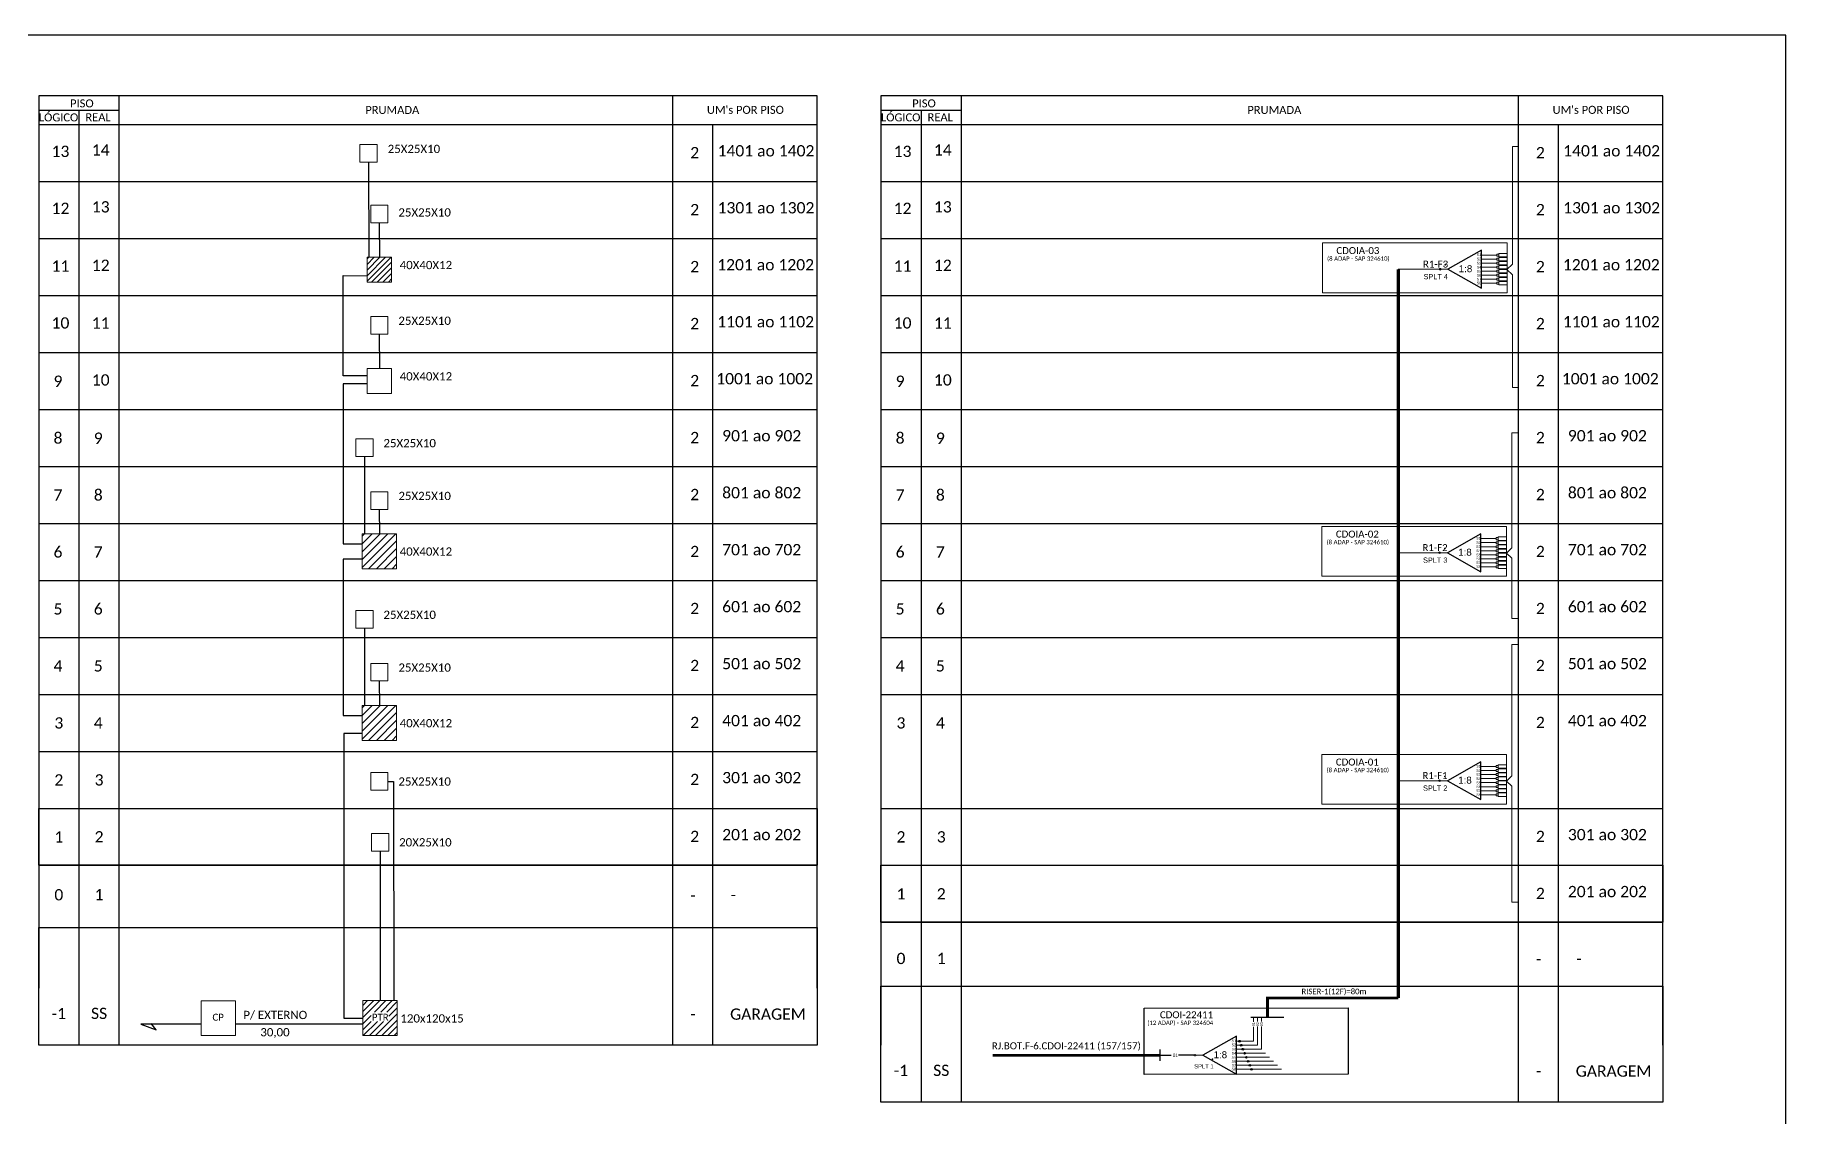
# Model space of a CAD drawing. Header units: metres. Extents: x -1286 to -445, y -500 to 94.
# Drawn here: x -948 to -445, y -217 to 94 of the extents above; entities that cross this region are included whole.
import ezdxf
from ezdxf.enums import TextEntityAlignment as Align

# ---------------------------------------------------------------- set-up
doc = ezdxf.new("R2010")
doc.units = ezdxf.units.M
doc.styles.add('ARIAL', font='arial.ttf')
doc.styles.add('WMF-Calibri0', font='CALIBRI.TTF')
doc.linetypes.add('RESERVA', pattern='A,0.5,-0.15,["RESERVA",Standard,S=0.18,R=0,X=0,Y=-0.1],-1.3', length=1.95)

# ---------------------------------------------------------------- blocks, each defined once
blk = doc.blocks.new('SPLITTER_')
blk.add_point((0, 0))
at = {"style": 'ARIAL', "flags": 4}
blk.add_attdef('SPLT', (0, -3.26), '', height=1.5, dxfattribs=at)
blk = doc.blocks.new('SPLT_1-8_DIV_DIR')
h = blk.add_hatch(color=3)
h.dxf.hatch_style = 1
edge = h.paths.add_edge_path()
edge.add_arc((12.77, 4.04), 0.242, 0, 360)
h = blk.add_hatch(color=3)
h.dxf.hatch_style = 1
edge = h.paths.add_edge_path()
edge.add_arc((13.27, 2.88), 0.242, 0, 360)
h = blk.add_hatch(color=3)
h.dxf.hatch_style = 1
edge = h.paths.add_edge_path()
edge.add_arc((13.77, 1.73), 0.242, 0, 360)
h = blk.add_hatch(color=3)
h.dxf.hatch_style = 1
edge = h.paths.add_edge_path()
edge.add_arc((14.27, 0.58), 0.242, 0, 360)
h = blk.add_hatch(color=3)
h.dxf.hatch_style = 1
edge = h.paths.add_edge_path()
edge.add_arc((14.77, -0.58), 0.242, 0, 360)
h = blk.add_hatch(color=3)
h.dxf.hatch_style = 1
edge = h.paths.add_edge_path()
edge.add_arc((15.27, -1.73), 0.242, 0, 360)
h = blk.add_hatch(color=3)
h.dxf.hatch_style = 1
edge = h.paths.add_edge_path()
edge.add_arc((15.77, -2.88), 0.242, 0, 360)
h = blk.add_hatch(color=3)
h.dxf.hatch_style = 1
edge = h.paths.add_edge_path()
edge.add_arc((16.27, -4.04), 0.242, 0, 360)
at = {"color": 1}
blk.add_lwpolyline([(11.89, 5.45), (2.22, 0), (11.89, -5.45), (11.89, 5.45)], dxfattribs=at)
at = {"color": 1, "lineweight": 0}
blk.add_lwpolyline([(2.22, 0), (0, 0)], dxfattribs=at)
at = {"color": 7, "lineweight": 0}
for points in [[(12.77, 4.04), (11.89, 4.04)], [(11.89, 2.88), (13.27, 2.88)], [(11.89, 1.73), (13.77, 1.73)], [(11.89, 0.58), (14.27, 0.58)], [(11.89, -0.58), (14.77, -0.58)], [(11.89, -1.73), (15.27, -1.73)], [(11.89, -2.88), (15.77, -2.88)], [(11.89, -4.04), (16.27, -4.04)]]:
    blk.add_lwpolyline(points, dxfattribs=at)
at = {"color": 3}
for centre in [(12.77, 4.04), (13.27, 2.88), (13.77, 1.73), (14.27, 0.58), (14.77, -0.58), (15.27, -1.73), (15.77, -2.88), (16.27, -4.04)]:
    blk.add_circle(centre, 0.242, dxfattribs=at)
at = {"color": 1, "style": 'ARIAL'}
for s, height, p in [('1:8', 2, (5.35, -0.85)), ('S1', 0.75, (10.52, 3.77)), ('S2', 0.75, (10.52, 2.58)), ('S3', 0.75, (10.52, 1.37)), ('S4', 0.75, (10.52, 0.19)), ('S5', 0.75, (10.52, -1.02)), ('S6', 0.75, (10.52, -2.14)), ('S7', 0.75, (10.52, -3.24)), ('S8', 0.75, (10.52, -4.36))]:
    blk.add_text(s, height=height, dxfattribs=at).set_placement(p)
blk = doc.blocks.new('SPLT_1-8_SC-APC')
at = {"color": 1}
blk.add_lwpolyline([(-7.37, -2.1), (-17.04, -7.55), (-7.37, -13), (-7.37, -2.1)], dxfattribs=at)
at = {"color": 3, "lineweight": 0}
for points in [[(-2.99, -3.51), (-7.37, -3.51)], [(-7.37, -4.66), (-2.99, -4.66)], [(-2.41, -3.02), (-2.41, -4)], [(-2.41, -3.02), (0, -3.02)], [(-2.41, -4), (0, -4)], [(-2.41, -4.17), (-2.41, -5.16)], [(-2.41, -4.17), (0, -4.17)], [(-7.37, -5.82), (-2.99, -5.82)], [(-7.37, -6.97), (-2.99, -6.97)], [(-7.37, -8.12), (-2.99, -8.12)], [(-7.37, -9.28), (-2.99, -9.28)], [(-2.41, -5.16), (0, -5.16)], [(-2.41, -5.32), (-2.41, -6.31)], [(-2.41, -5.32), (0, -5.32)], [(-2.41, -6.31), (0, -6.31)], [(-2.41, -6.48), (-2.41, -7.46)], [(-2.41, -6.48), (0, -6.48)], [(-2.41, -7.46), (0, -7.46)], [(-2.41, -7.63), (-2.41, -8.62)], [(-2.41, -7.63), (0, -7.63)], [(-2.41, -8.62), (0, -8.62)], [(-2.41, -8.78), (-2.41, -9.77)], [(-2.41, -8.78), (0, -8.78)], [(-2.41, -9.77), (0, -9.77)], [(-2.41, -9.94), (-2.41, -10.92)], [(-2.41, -9.94), (0, -9.94)], [(-7.37, -10.43), (-2.99, -10.43)], [(-7.37, -11.58), (-2.99, -11.58)], [(-2.41, -10.92), (0, -10.92)], [(-2.41, -11.09), (-2.41, -12.08)], [(-2.41, -11.09), (0, -11.09)], [(-2.41, -12.08), (0, -12.08)]]:
    blk.add_lwpolyline(points, dxfattribs=at)
for points in [[(-2.99, -3.22), (-2.41, -3.22), (-2.41, -3.8), (-2.99, -3.8)], [(-2.99, -4.38), (-2.41, -4.38), (-2.41, -4.95), (-2.99, -4.95)], [(-2.99, -5.53), (-2.41, -5.53), (-2.41, -6.1), (-2.99, -6.1)], [(-2.99, -6.68), (-2.41, -6.68), (-2.41, -7.26), (-2.99, -7.26)], [(-2.99, -7.84), (-2.41, -7.84), (-2.41, -8.41), (-2.99, -8.41)], [(-2.99, -8.99), (-2.41, -8.99), (-2.41, -9.56), (-2.99, -9.56)], [(-2.99, -10.14), (-2.41, -10.14), (-2.41, -10.72), (-2.99, -10.72)], [(-2.99, -11.3), (-2.41, -11.3), (-2.41, -11.87), (-2.99, -11.87)]]:
    blk.add_lwpolyline(points, close=True, dxfattribs=at)
at = {"color": 1, "lineweight": 0}
blk.add_lwpolyline([(-17.04, -7.55), (-19.26, -7.55)], dxfattribs=at)
at = {"color": 1, "style": 'ARIAL'}
for s, height, p in [('S1', 0.75, (-8.74, -3.78)), ('S2', 0.75, (-8.74, -4.97)), ('1:8', 2, (-13.91, -8.4)), ('S3', 0.75, (-8.74, -6.18)), ('S4', 0.75, (-8.74, -7.36)), ('S5', 0.75, (-8.74, -8.57)), ('S6', 0.75, (-8.74, -9.69)), ('S7', 0.75, (-8.74, -10.78)), ('S8', 0.75, (-8.74, -11.9))]:
    blk.add_text(s, height=height, dxfattribs=at).set_placement(p)
blk = doc.blocks.new('SPLITTER FUTURO')
blk.add_point((0, 0))
at = {"style": 'ARIAL', "text_generation_flag": 6, "flags": 4}
for tag, p, height in [('SPLT', (-6.22, -4.1), 1.5), ('INSTAL.', (-6.25, -6.09), 1.25)]:
    blk.add_attdef(tag, p, '', height=height, rotation=180, dxfattribs=at)

msp = doc.modelspace()

# ---------------------------------------------------------------- hatches: boundary and pattern name
at = {"lineweight": 0}
h = msp.add_hatch(color=3, dxfattribs=at)
h.dxf.hatch_style = 1
edge = h.paths.add_edge_path()
edge.add_arc((-544.48, 26.91), 0.242, 0, 360)
h = msp.add_hatch(color=3, dxfattribs=at)
h.dxf.hatch_style = 1
edge = h.paths.add_edge_path()
edge.add_arc((-544.64, -54.54), 0.242, 0, 360)
h = msp.add_hatch(color=3, dxfattribs=at)
h.dxf.hatch_style = 1
edge = h.paths.add_edge_path()
edge.add_arc((-544.64, -120.03), 0.242, 0, 360)
h = msp.add_hatch()
h.set_pattern_fill('ANSI31', color=1, scale=10, style=0)
h.set_pattern_definition([(45, (-1467.6277, -578.8553), (-0.8838835, 0.8838835), [])])
h.paths.add_polyline_path([(-854.15, -193.28), (-844.25, -193.28), (-844.25, -183.23), (-854.15, -183.23)])
h.paths.add_polyline_path([(-851.73, -189.24), (-846.68, -189.24), (-846.68, -186.51), (-851.73, -186.51)], flags=16)
h = msp.add_hatch(color=3)
h.dxf.hatch_style = 1
edge = h.paths.add_edge_path()
edge.add_arc((-614.95, -198.92), 0.205, 0, 360)

# ---------------------------------------------------------------- linework, layer by layer
for p, q in [((-947.32, 68.48), (-947.32, -179.65)), ((-723.55, -179.65), (-723.55, 68.48)), ((-705.25, 68.48), (-705.25, -196.02)), ((-480.46, -196.02), (-480.46, 68.48))]:
    msp.add_line(p, q)
at = {"color": 1, "linetype": 'Continuous'}
for p, q in [((-852.95, 29.88), (-852.47, 30.36)), ((-852.95, 28.27), (-850.86, 30.36)), ((-852.95, 26.67), (-849.26, 30.36)), ((-852.95, 25.06), (-847.65, 30.36)), ((-852.95, 23.46), (-846.05, 30.36)), ((-851.62, 23.18), (-845.87, 28.93)), ((-850.02, 23.18), (-845.87, 27.33)), ((-848.41, 23.18), (-845.87, 25.72)), ((-846.81, 23.18), (-845.87, 24.12)), ((-854.36, -49.78), (-853.69, -49.11)), ((-854.36, -52.02), (-851.44, -49.11)), ((-854.36, -54.27), (-849.2, -49.11)), ((-854.36, -56.51), (-846.95, -49.11)), ((-854.36, -58.76), (-844.71, -49.11)), ((-852.51, -59.15), (-844.46, -51.1)), ((-850.26, -59.15), (-844.46, -53.34)), ((-848.02, -59.15), (-844.46, -55.59)), ((-845.77, -59.15), (-844.46, -57.83)), ((-854.36, -99.09), (-853.69, -98.42)), ((-854.36, -101.33), (-851.44, -98.42)), ((-854.36, -103.58), (-849.2, -98.42)), ((-854.36, -105.82), (-846.95, -98.42)), ((-854.36, -108.07), (-844.71, -98.42)), ((-852.51, -108.46), (-844.46, -100.41)), ((-850.26, -108.46), (-844.46, -102.65)), ((-848.02, -108.46), (-844.46, -104.9)), ((-845.77, -108.46), (-844.46, -107.14))]:
    msp.add_line(p, q, dxfattribs=at)
at = {"color": 5, "lineweight": 0}
for p, q in [((-544.48, 26.91), (-556.5, 26.91)), ((-544.64, -54.54), (-556.66, -54.54)), ((-544.64, -120.03), (-556.66, -120.03))]:
    msp.add_line(p, q, dxfattribs=at)
at = {"color": 8, "linetype": 'RESERVA', "lineweight": 0}
for p, q in [((-600.44, -198.34), (-594.7, -198.34)), ((-599.94, -199.5), (-593.55, -199.5)), ((-599.44, -200.65), (-592.39, -200.65)), ((-598.94, -201.8), (-591.23, -201.8)), ((-598.44, -202.96), (-590.08, -202.96))]:
    msp.add_line(p, q, dxfattribs=at)
msp.add_lwpolyline([(-1286.07, -499.81), (-445.07, -499.81), (-445.07, 94.19), (-1286.07, 94.19)], close=True)
at = {"color": 0}
for points in [[(-723.55, 76.71), (-947.32, 76.71)], [(-480.46, 76.71), (-705.25, 76.71)], [(-947.32, 72.6), (-924.18, 72.6)], [(-705.25, 72.6), (-682.11, 72.6)], [(-947.32, 68.48), (-723.55, 68.48)], [(-705.25, 68.48), (-480.46, 68.48)]]:
    msp.add_lwpolyline(points, dxfattribs=at)
for points in [[(-947.32, 76.71), (-947.32, 68.48)], [(-924.18, 68.48), (-924.18, 76.71)], [(-765.14, 76.71), (-765.14, 68.48)], [(-723.55, 68.48), (-723.55, 76.71)], [(-705.25, 76.71), (-705.25, 68.48)], [(-682.11, 68.48), (-682.11, 76.71)], [(-522.05, 76.71), (-522.05, 68.48)], [(-480.46, 68.48), (-480.46, 76.71)], [(-935.75, 72.6), (-935.75, 68.48)], [(-693.68, 72.6), (-693.68, 68.48)], [(-947.32, 68.48), (-723.55, 68.48)], [(-947.32, 68.48), (-723.55, 68.48)], [(-935.75, 68.48), (-935.75, -196.02)], [(-924.18, -196.02), (-924.18, 68.48)], [(-765.14, 68.48), (-765.14, -196.02)], [(-753.56, -196.02), (-753.56, 68.48)], [(-705.25, 68.48), (-480.46, 68.48)], [(-705.25, 68.48), (-480.46, 68.48)], [(-693.68, 68.48), (-693.68, -212.4)], [(-682.11, -212.4), (-682.11, 68.48)], [(-522.05, 68.48), (-522.05, -212.4)], [(-510.48, -212.4), (-510.48, 68.48)], [(-947.32, 52.11), (-723.55, 52.11)], [(-705.25, 52.11), (-480.46, 52.11)], [(-947.32, 35.74), (-723.55, 35.74)], [(-705.25, 35.74), (-480.46, 35.74)], [(-947.32, 19.37), (-723.55, 19.37)], [(-705.25, 19.37), (-480.46, 19.37)], [(-947.32, 3), (-723.55, 3)], [(-705.25, 3), (-480.46, 3)], [(-947.32, -13.38), (-723.55, -13.38)], [(-705.25, -13.38), (-480.46, -13.38)], [(-947.32, -29.75), (-723.55, -29.75)], [(-705.25, -29.75), (-480.46, -29.75)], [(-947.32, -46.12), (-723.55, -46.12)], [(-705.25, -46.12), (-480.46, -46.12)], [(-947.32, -62.49), (-723.55, -62.49)], [(-705.25, -62.49), (-480.46, -62.49)], [(-947.32, -78.86), (-723.55, -78.86)], [(-705.25, -78.86), (-480.46, -78.86)], [(-947.32, -95.23), (-723.55, -95.23)], [(-705.25, -95.23), (-480.46, -95.23)], [(-947.32, -111.61), (-723.55, -111.61)], [(-947.32, -127.98), (-723.55, -127.98)], [(-705.25, -127.98), (-480.46, -127.98)], [(-947.32, -144.35), (-723.55, -144.35)], [(-705.25, -144.35), (-480.46, -144.35)], [(-705.25, -160.72), (-480.46, -160.72)]]:
    msp.add_lwpolyline(points)
at = {"lineweight": 0}
for points in [[(-850.01, 62.7), (-854.97, 62.7), (-854.97, 57.63), (-850.01, 57.63)], [(-846.93, 45.32), (-851.9, 45.32), (-851.9, 40.25), (-846.93, 40.25)], [(-846.93, 13.33), (-851.9, 13.33), (-851.9, 8.26), (-846.93, 8.26)], [(-851.23, -21.84), (-856.19, -21.84), (-856.19, -26.91), (-851.23, -26.91)], [(-846.93, -37.01), (-851.9, -37.01), (-851.9, -42.08), (-846.93, -42.08)], [(-851.23, -71.15), (-856.19, -71.15), (-856.19, -76.22), (-851.23, -76.22)], [(-846.93, -86.32), (-851.9, -86.32), (-851.9, -91.39), (-846.93, -91.39)], [(-846.93, -117.71), (-851.9, -117.71), (-851.9, -122.78), (-846.93, -122.78)], [(-846.72, -135.18), (-851.68, -135.18), (-851.68, -140.25), (-846.72, -140.25)]]:
    msp.add_lwpolyline(points, close=True, dxfattribs=at)
at = {"color": 3, "lineweight": 0}
for points in [[(-522.05, -7.04), (-523.7, -7.04), (-523.7, 25.3), (-525.27, 26.81), (-523.7, 28.32), (-523.7, 62.16), (-522.05, 62.16)], [(-522.21, -73.45), (-523.86, -73.45), (-523.86, -56.15), (-525.43, -54.64), (-523.86, -53.14), (-523.86, -20.06), (-522.21, -20.06)], [(-522.21, -154.93), (-523.86, -154.93), (-523.86, -121.64), (-525.43, -120.13), (-523.86, -118.62), (-523.86, -80.88), (-522.21, -80.88)]]:
    msp.add_lwpolyline(points, dxfattribs=at)
at = {"color": 3}
for points in [[(-852.49, 57.63), (-852.47, 30.36)], [(-849.42, 40.25), (-849.41, 30.36)], [(-852.95, -3.69), (-859.84, -3.69), (-859.84, 25.14), (-852.95, 25.06)], [(-849.42, 8.26), (-849.41, -1.63)], [(-852.95, -6.06), (-859.82, -6.06), (-859.82, -52.01), (-854.36, -52.02)], [(-853.71, -26.91), (-853.69, -49.11)], [(-849.42, -42.08), (-849.41, -49.11)], [(-854.57, -56.4), (-859.82, -56.4), (-859.82, -101.32), (-854.36, -101.33)], [(-853.71, -76.22), (-853.69, -98.42)], [(-849.42, -91.39), (-849.41, -98.42)], [(-854.36, -106.49), (-859.61, -106.49), (-859.61, -188.24), (-854.15, -188.26)], [(-846.93, -120.25), (-845.36, -120.25), (-845.26, -183.23)], [(-849.2, -140.25), (-849.2, -183.23)], [(-624.93, -198.92), (-621.84, -198.92)], [(-614.95, -198.92), (-619.69, -198.92)]]:
    msp.add_lwpolyline(points, dxfattribs=at)
at = {"color": 1, "lineweight": 0}
for points in [[(-845.87, 30.36), (-852.95, 30.36), (-852.95, 23.18), (-845.87, 23.18)], [(-578.34, 34.46), (-525.22, 34.46), (-525.22, 20.14), (-578.34, 20.14)], [(-844.46, -49.11), (-854.36, -49.11), (-854.36, -59.15), (-844.46, -59.15)], [(-578.5, -46.99), (-525.37, -46.99), (-525.37, -61.31), (-578.5, -61.31)], [(-844.46, -98.42), (-854.36, -98.42), (-854.36, -108.46), (-844.46, -108.46)], [(-578.5, -112.48), (-525.37, -112.48), (-525.37, -126.8), (-578.5, -126.8)], [(-890.75, -183.25), (-900.65, -183.25), (-900.65, -193.29), (-890.75, -193.29)], [(-844.25, -183.23), (-854.15, -183.23), (-854.15, -193.28), (-844.25, -193.28)]]:
    msp.add_lwpolyline(points, close=True, dxfattribs=at)
at = {"color": 5, "const_width": 1}
msp.add_lwpolyline([(-556.5, 26.91), (-556.5, -182.5)], dxfattribs=at)
at = {"color": 7, "lineweight": 0}
msp.add_lwpolyline([(-845.87, -1.63), (-852.95, -1.63), (-852.95, -8.81), (-845.87, -8.81)], close=True, dxfattribs=at)
at = {"color": 7}
for points in [[(-947.32, -127.98), (-723.55, -127.98), (-723.55, -144.35), (-947.32, -144.35)], [(-705.25, -144.35), (-480.46, -144.35), (-480.46, -160.72), (-705.25, -160.72)], [(-947.32, -162.23), (-723.55, -162.23), (-723.55, -196.02), (-947.32, -196.02)], [(-705.25, -179.06), (-480.46, -179.06), (-480.46, -212.4), (-705.25, -212.4)]]:
    msp.add_lwpolyline(points, close=True, dxfattribs=at)
at = {"color": 1}
msp.add_lwpolyline([(-629.56, -185.38), (-570.89, -185.25), (-570.89, -204.35), (-629.56, -204.48)], close=True, dxfattribs=at)
at = {"color": 5}
msp.add_lwpolyline([(-594.11, -187.97, 0.8, 0.8, 0), (-594.11, -182.5, 0.8, 0.8, 0), (-556.5, -182.5, 0.8, 0.8, 0)], format="xyseb", dxfattribs=at)
at = {"color": 1}
for points in [[(-918.01, -190.02), (-913.59, -191.61)], [(-900.65, -190.02), (-918.01, -190.02)], [(-913.59, -191.61), (-915, -189.78)], [(-854.15, -190.02), (-890.75, -190.02)], [(-624.93, -200.55), (-624.93, -197.29)]]:
    msp.add_lwpolyline(points, dxfattribs=at)
at = {"color": 5, "lineweight": 0}
for points in [[(-598.17, -190.72), (-598.17, -194.88), (-601.94, -194.88)], [(-601.44, -196.04), (-597.02, -196.04), (-597.02, -190.68)], [(-600.94, -197.19), (-595.86, -197.19), (-595.86, -190.68)], [(-598.17, -187.97), (-598.17, -189.29)], [(-597.02, -187.97), (-597.02, -189.25)], [(-595.86, -187.97), (-595.86, -189.26)]]:
    msp.add_lwpolyline(points, dxfattribs=at)
at = {"color": 5}
msp.add_lwpolyline([(-598.87, -187.97), (-589.38, -187.97)], dxfattribs=at)
at = {"color": 1, "const_width": 0.8}
msp.add_lwpolyline([(-673.08, -198.92), (-624.93, -198.92)], dxfattribs=at)
at = {"color": 3, "lineweight": 0}
for centre in [(-544.48, 26.91), (-544.64, -54.54), (-544.64, -120.03)]:
    msp.add_circle(centre, 0.242, dxfattribs=at)
at = {"color": 3}
msp.add_circle((-614.95, -198.92), 0.205, dxfattribs=at)
msp.add_circle((-614.95, -198.92), 0.205, dxfattribs=at)

# ---------------------------------------------------------------- block references
at = {"color": 3, "lineweight": 0}
for p in [(-525.22, 34.46), (-525.37, -46.99), (-525.37, -112.48)]:
    msp.add_blockref('SPLT_1-8_SC-APC', p, dxfattribs=at)
at = {"lineweight": 0}
ref = msp.add_blockref('SPLITTER FUTURO', (-543.01, 28.13), dxfattribs=at)
ref.add_attrib('SPLT', 'SPLT 4', (-549.24, 24.03), dxfattribs={"height": 1.5, "rotation": 180, "style": 'ARIAL', "text_generation_flag": 6})
ref = msp.add_blockref('SPLITTER FUTURO', (-543.17, -53.33), dxfattribs=at)
ref.add_attrib('SPLT', 'SPLT 3', (-549.39, -57.42), dxfattribs={"height": 1.5, "rotation": 180, "style": 'ARIAL', "text_generation_flag": 6})
ref = msp.add_blockref('SPLITTER FUTURO', (-543.17, -118.81), dxfattribs=at)
ref.add_attrib('SPLT', 'SPLT 2', (-549.39, -122.91), dxfattribs={"height": 1.5, "rotation": 180, "style": 'ARIAL', "text_generation_flag": 6})
msp.add_blockref('SPLT_1-8_DIV_DIR', (-614.95, -198.92))
ref = msp.add_blockref('SPLITTER_', (-609.96, -200.09), dxfattribs=dict(xscale=-0.8000000000001819, yscale=0.8000000000001819, zscale=0.8))
ref.add_attrib('SPLT', 'SPLT 1', (-615.18, -202.7), dxfattribs={"height": 1.2, "style": 'ARIAL'})

# ---------------------------------------------------------------- texts
at = {"color": 0, "style": 'WMF-Calibri0'}
for s, p in [('     PISO', (-942.36, 73.41)), ('     PISO', (-700.29, 73.41)), ('  LÓGICO', (-948.91, 69.38)), ('    REAL', (-937.15, 69.43)), ('PRUMADA', (-853.45, 71.52)), ("UM's POR PISO", (-755.25, 71.55)), ('  LÓGICO', (-706.83, 69.38)), ('    REAL', (-695.07, 69.43)), ('PRUMADA', (-599.9, 71.52)), ("UM's POR PISO", (-512.16, 71.55))]:
    msp.add_text(s, height=2.3, dxfattribs=at).set_placement(p)
at = {"color": 7, "style": 'WMF-Calibri0'}
for s, p in [('13', (-941.07, 60.78)), ('14', (-929.5, 61.2)), ('13', (-699, 60.78)), ('14', (-687.43, 61.2)), ('12', (-941.07, 44.41)), ('13', (-929.5, 44.83)), ('12', (-699, 44.41)), ('13', (-687.43, 44.83)), ('11', (-941.07, 27.82)), ('12', (-929.5, 28.04)), ('11', (-699, 27.82)), ('12', (-687.43, 28.04)), ('10', (-941.07, 11.48)), ('11', (-929.5, 11.45)), ('10', (-699, 11.48)), ('11', (-687.43, 11.45)), ('10', (-929.5, -4.89)), ('10', (-687.43, -4.89))]:
    msp.add_text(s, height=3.24, dxfattribs=at).set_placement(p, align=Align.MIDDLE_CENTER)
for s, height, p in [('25X25X10', 2.373, (-847.01, 60.29)), ('1401 ao 1402', 3.24, (-752.19, 59.32)), ('1401 ao 1402', 3.24, (-509.11, 59.32)), ('1301 ao 1302', 3.24, (-752.19, 42.95)), ('1301 ao 1302', 3.24, (-509.11, 42.95)), ('25X25X10', 2.373, (-843.93, 42.05)), ('40X40X12', 2.373, (-843.57, 26.93)), ('1201 ao 1202', 3.24, (-752.29, 26.58)), ('1201 ao 1202', 3.24, (-509.2, 26.58)), ('25X25X10', 2.373, (-843.93, 10.93)), ('1101 ao 1102', 3.24, (-752.29, 10.21)), ('1101 ao 1102', 3.24, (-509.2, 10.21)), ('40X40X12', 2.373, (-843.57, -5.05)), ('1001 ao 1002', 3.24, (-752.57, -6.16)), ('1001 ao 1002', 3.24, (-509.49, -6.16)), ('901 ao 902', 3.24, (-750.86, -22.54)), ('901 ao 902', 3.24, (-507.77, -22.54)), ('25X25X10', 2.373, (-848.23, -24.24)), ('25X25X10', 2.373, (-843.93, -39.41)), ('801 ao 802', 3.24, (-750.86, -38.91)), ('801 ao 802', 3.24, (-507.77, -38.91)), ('40X40X12', 2.373, (-843.57, -55.39)), ('701 ao 702', 3.24, (-750.86, -55.28)), ('701 ao 702', 3.24, (-507.77, -55.28)), ('601 ao 602', 3.24, (-750.86, -71.65)), ('601 ao 602', 3.24, (-507.77, -71.65)), ('25X25X10', 2.373, (-848.23, -73.55)), ('501 ao 502', 3.24, (-750.86, -88.02)), ('501 ao 502', 3.24, (-507.77, -88.02)), ('25X25X10', 2.373, (-843.93, -88.72)), ('40X40X12', 2.373, (-843.57, -104.7)), ('401 ao 402', 3.24, (-750.86, -104.39)), ('401 ao 402', 3.24, (-507.77, -104.39)), ('25X25X10', 2.373, (-843.93, -121.46)), ('301 ao 302', 3.24, (-750.86, -120.77)), ('201 ao 202', 3.24, (-750.86, -137.14)), ('301 ao 302', 3.24, (-507.77, -137.14)), ('20X25X10', 2.373, (-843.72, -138.93)), ('201 ao 202', 3.24, (-507.77, -153.51)), ('-', 3.24, (-748.4, -154.45)), ('-', 3.24, (-505.32, -172.75)), ('P/ EXTERNO', 2.373, (-888.5, -188.53)), ('CP', 2, (-897.38, -188.99)), ('30,00', 2.373, (-883.62, -193.49)), ('PTR', 2, (-851.56, -188.99)), ('120x120x15', 2.373, (-843.36, -189.52))]:
    msp.add_text(s, height=height, dxfattribs=at).set_placement(p)
at = {"color": 1, "lineweight": 0, "style": 'WMF-Calibri0'}
for p in [(-568, 29.34), (-568.15, -52.12), (-568.15, -117.6)]:
    msp.add_text('(8 ADAP - SAP 324610)', height=1.25, dxfattribs=at).set_placement(p, align=Align.CENTER)
for s, p in [('CDOIA-03', (-574.3, 31.27)), ('CDOIA-02', (-574.46, -50.19)), ('CDOIA-01', (-574.46, -115.68))]:
    msp.add_text(s, height=2, dxfattribs=at).set_placement(p)
at = {"color": 5, "lineweight": 0, "style": 'WMF-Calibri0'}
for s, p in [('R1-F3', (-549.41, 27.39)), ('R1-F2', (-549.57, -54.06)), ('R1-F1', (-549.57, -119.55))]:
    msp.add_text(s, height=2, dxfattribs=at).set_placement(p)
at = {"color": 5, "style": 'WMF-Calibri0'}
msp.add_text('RISER-1(12F)=80m', height=1.6, dxfattribs=at).set_placement((-584.34, -181.38))
at = {"color": 1, "style": 'WMF-Calibri0'}
msp.add_text('(12 ADAP) - SAP 324604', height=1.25, dxfattribs=at).set_placement((-619.18, -190.22), align=Align.CENTER)
for s, p in [('CDOI-22411', (-625.03, -188.29)), ('RJ.BOT.F-6.CDOI-22411 (157/157)', (-673.36, -197.21))]:
    msp.add_text(s, height=2, dxfattribs=at).set_placement(p)
at = {"style": 'ARIAL'}
for s, p in [('01', (-598.12, -190)), ('02', (-596.96, -190)), ('03', (-595.81, -190))]:
    msp.add_text(s, height=0.75, rotation=90, dxfattribs=at).set_placement(p, align=Align.MIDDLE_CENTER)
msp.add_text('01', height=1, dxfattribs=at).set_placement((-620.59, -198.92), align=Align.MIDDLE_CENTER)
at = {"color": 7, "style": 'WMF-Calibri0'}
for tag, flags, p in [('2', 4, (-758.76, 60.41)), ('2', 4, (-515.67, 60.41)), ('2', 4, (-758.76, 44.04)), ('2', 4, (-515.67, 44.04)), ('2', 4, (-758.76, 27.67)), ('2', 4, (-515.67, 27.67)), ('2', 4, (-758.76, 11.3)), ('2', 4, (-515.67, 11.3)), ('9', 4, (-941.78, -5.27)), ('2', 4, (-758.76, -5.08)), ('9', 4, (-699.71, -5.27)), ('2', 4, (-515.67, -5.08)), ('8', 4, (-941.78, -21.58)), ('9', 4, (-930.21, -21.64)), ('2', 4, (-758.76, -21.45)), ('8', 4, (-699.71, -21.58)), ('9', 4, (-688.14, -21.64)), ('2', 4, (-515.67, -21.45)), ('7', 4, (-941.78, -37.95)), ('8', 4, (-930.21, -37.95)), ('2', 4, (-758.76, -37.82)), ('7', 4, (-699.71, -37.95)), ('8', 4, (-688.14, -37.95)), ('2', 4, (-515.67, -37.82)), ('6', 4, (-941.78, -54.32)), ('7', 4, (-930.21, -54.32)), ('2', 4, (-758.76, -54.19)), ('6', 4, (-699.71, -54.32)), ('7', 4, (-688.14, -54.32)), ('2', 4, (-515.67, -54.19)), ('5', 4, (-941.78, -70.69)), ('6', 4, (-930.21, -70.69)), ('2', 4, (-758.76, -70.56)), ('5', 4, (-699.71, -70.69)), ('6', 4, (-688.14, -70.69)), ('2', 4, (-515.67, -70.56)), ('4', 4, (-941.78, -87.06)), ('5', 4, (-930.21, -87.06)), ('2', 4, (-758.76, -86.94)), ('4', 4, (-699.71, -87.06)), ('5', 4, (-688.14, -87.06)), ('2', 4, (-515.67, -86.94)), ('3', 4, (-941.54, -103.44)), ('4', 4, (-930.21, -103.44)), ('2', 4, (-758.76, -103.31)), ('3', 4, (-699.46, -103.44)), ('4', 4, (-688.14, -103.44)), ('2', 4, (-515.67, -103.31)), ('2', 4, (-941.54, -119.81)), ('3', 4, (-929.97, -119.81)), ('2', 4, (-758.76, -119.68)), ('1', 4, (-941.54, -136.18)), ('2', 4, (-929.97, -136.16)), ('2', 4, (-758.76, -136.05)), ('2', 4, (-699.46, -136.18)), ('3', 4, (-687.89, -136.18)), ('2', 4, (-515.67, -136.05)), ('1', 4, (-699.46, -152.55)), ('2', 4, (-687.89, -152.54)), ('2', 4, (-515.67, -152.42)), ('0', 4, (-941.54, -152.81)), ('1', 12, (-929.97, -152.77)), ('-', 4, (-759.28, -152.98)), ('0', 4, (-699.46, -171.11)), ('1', 12, (-687.89, -171.07)), ('-', 4, (-516.19, -171.28)), ('-1', 4, (-941.54, -186.93)), ('SS', 12, (-929.97, -186.89)), ('GARAGEM', 4, (-737.71, -187.1)), ('-', 4, (-759.28, -187.1)), ('-1', 4, (-699.46, -203.3)), ('SS', 12, (-687.89, -203.26)), ('-', 4, (-516.19, -203.47)), ('GARAGEM', 4, (-494.63, -203.47))]:
    msp.add_attdef(tag, text='XX', height=3.24, dxfattribs=dict(at, flags=flags)).set_placement(p, align=Align.MIDDLE_CENTER)

doc.saveas('drawing.dxf')
